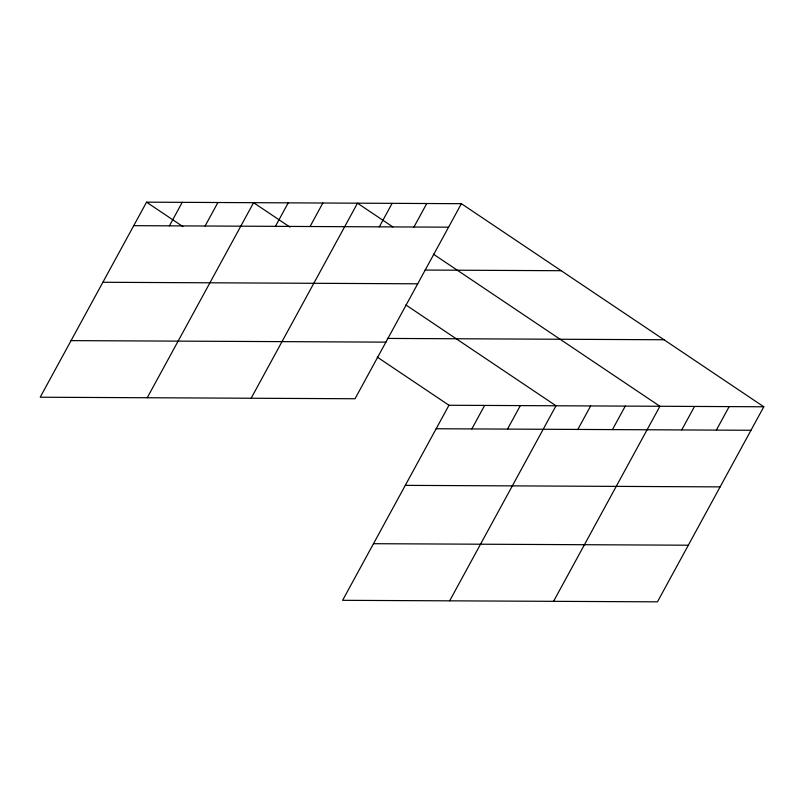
<?xml version="1.0" encoding="UTF-8"?>
<svg xmlns="http://www.w3.org/2000/svg" width="804" height="804" viewBox="0 0 804 804"><rect width="100%" height="100%" fill="white"/><g stroke="black" fill="none" stroke-linecap="round" stroke-linejoin="round"><path stroke-width="1.21" d="M461.385 203.683L146.549 202.166L40.2 397.226L355.036 398.744L461.385 203.683L763.8 406.774L657.451 601.834L342.615 600.317L448.964 405.256L763.8 406.774M169.423 225.834L182.227 202.337M205.1 226.004L217.914 202.518M147.243 397.739L253.592 202.688L289.983 227.12M275.42 226.346L288.224 202.849M310.053 226.517L322.856 203.02M251.139 398.241L357.489 203.191L392.834 226.919M379.317 226.849L392.121 203.352M413.949 227.019L426.753 203.523M471.837 428.924L484.641 405.427M507.515 429.095L520.329 405.598M449.657 600.829L556.006 405.769L405.829 304.917M577.835 429.436L590.639 405.94M612.457 429.597L625.271 406.1M553.554 601.332L659.903 406.271L433.376 254.144M681.722 429.929L694.535 406.442M716.354 430.1L729.168 406.603M133.735 225.663L448.582 227.18M425.125 270.054L561.182 270.707M102.872 282.274L417.708 283.802M387.307 338.424L664.004 339.75M71.064 340.615L385.91 342.132M436.15 428.753L750.986 430.271M405.286 485.365L720.123 486.882M373.478 543.695L688.314 545.212M146.549 202.166L182.93 226.597M377.237 357.087L448.964 405.256"/></g></svg>
